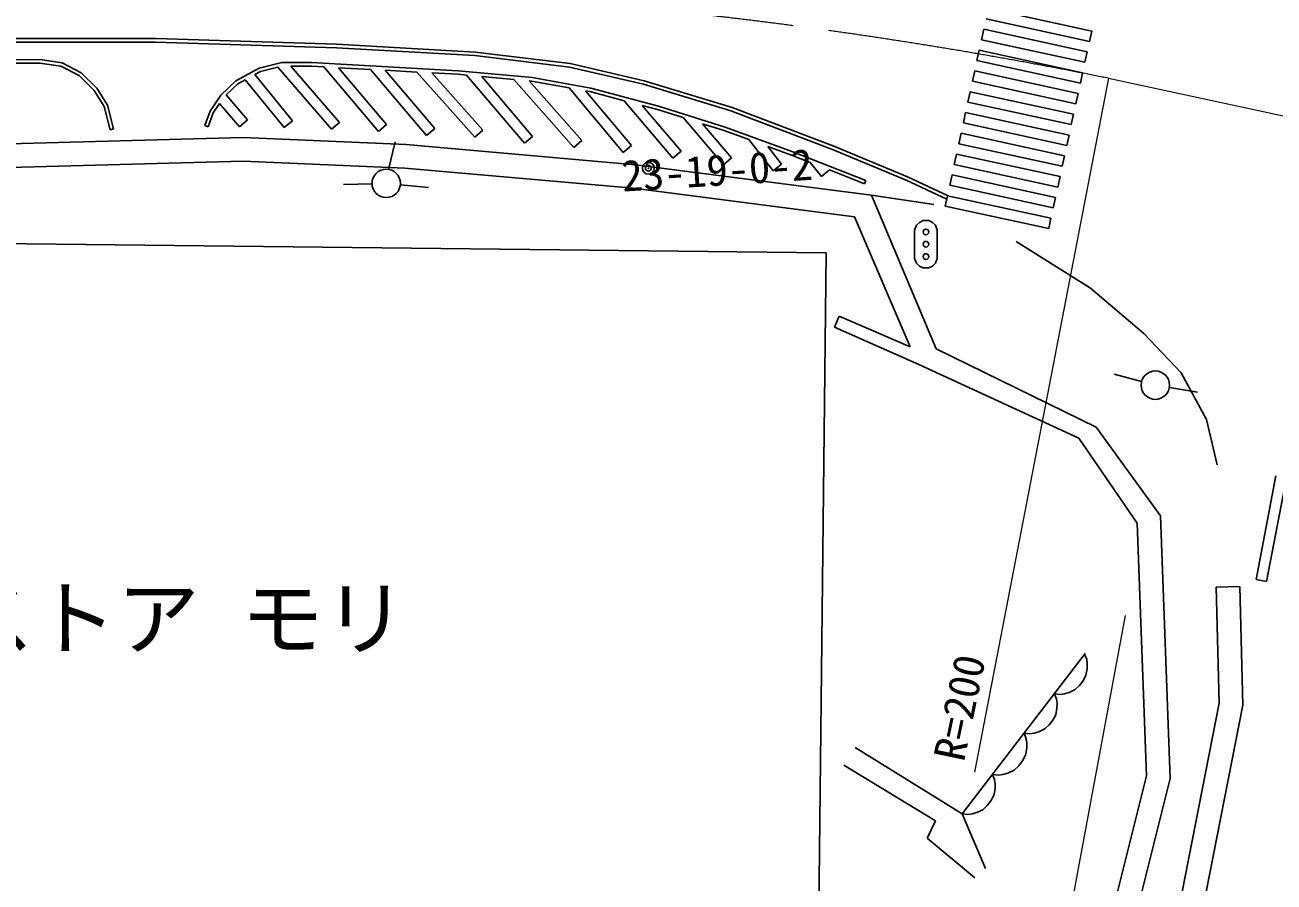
# Model space of a CAD drawing. Units: millimetres, scale not verified. Extents: x 40000 to 680000, y 20000 to 380000.
# Drawn here: x 449737 to 502523, y 259324 to 295527 of the extents above; entities that cross this region are included whole.
import ezdxf
from ezdxf.enums import TextEntityAlignment as Align

# ---------------------------------------------------------------- set-up
doc = ezdxf.new("R2010")
doc.units = ezdxf.units.MM
doc.header["$LTSCALE"] = 1000
doc.header["$PDMODE"] = 32
doc.header["$PDSIZE"] = 500
doc.linetypes.add('CHAIN', pattern=[18.5, 12, -1.5, 3.5, -1.5])
for name, color, linetype, lineweight in [('M-BGD', 7, 'Continuous', 25), ('M-BMK', 2, 'CHAIN', 13), ('M-BMK-SRVR', 3, 'Continuous', 25), ('M-STR-HTXT', 7, 'Continuous', 13), ('M-STR-STRC', 7, 'Continuous', 25)]:
    doc.layers.add(name, color=color, linetype=linetype, lineweight=lineweight)
doc.styles.add('ＭＳ ゴシック', font='')
doc.styles.get('ＭＳ ゴシック').set_extended_font_data('MS Gothic')

msp = doc.modelspace()

# ---------------------------------------------------------------- linework, layer by layer
at = {"layer": 'M-BGD'}
for p, q in [((494819, 295270), (490448, 296223)), ((490352, 295783), (494724, 294830)), ((490256, 295345), (490160, 294905)), ((494628, 294391), (490256, 295345)), ((494724, 294830), (494819, 295270)), ((448832, 294957), (455261, 294953)), ((448835, 294807), (455259, 294803)), ((455259, 294803), (462899, 294562)), ((455261, 294953), (462905, 294712)), ((462899, 294562), (468754, 294234)), ((462905, 294712), (468767, 294383)), ((490160, 294905), (494532, 293952)), ((446928, 294051), (450379, 294069)), ((450379, 294069), (451305, 293934)), ((468754, 294234), (472754, 293751)), ((468767, 294383), (472780, 293899)), ((490065, 294466), (489969, 294027)), ((489969, 294027), (494340, 293073)), ((494436, 293513), (490065, 294466)), ((494532, 293952), (494628, 294391)), ((446932, 293901), (450368, 293919)), ((450368, 293919), (451258, 293789)), ((451258, 293789), (452021, 293391)), ((451305, 293934), (452111, 293513)), ((452111, 293513), (452774, 292857)), ((459630, 293709), (458645, 293169)), ((459685, 293568), (459446, 293437)), ((460592, 293940), (459630, 293709)), ((460419, 293744), (459685, 293568)), ((460419, 293744), (462691, 291121)), ((461845, 293938), (460592, 293940)), ((461841, 293788), (460976, 293789)), ((460976, 293789), (463031, 291415)), ((462365, 293759), (461841, 293788)), ((468048, 293594), (461845, 293938)), ((462365, 293759), (464679, 291031)), ((464344, 293649), (462984, 293724)), ((462984, 293724), (465022, 291322)), ((464344, 293649), (466710, 290862)), ((466293, 293541), (464963, 293615)), ((464963, 293615), (467053, 291154)), ((466293, 293541), (468752, 290789)), ((468037, 293444), (466928, 293506)), ((466928, 293506), (469087, 291089)), ((471167, 293305), (468048, 293594)), ((472754, 293751), (475871, 293029)), ((472780, 293899), (475910, 293174)), ((489873, 293588), (489777, 293148)), ((494245, 292635), (489873, 293588)), ((494340, 293073), (494436, 293513)), ((452021, 293391), (452656, 292763)), ((458645, 293169), (458011, 292563)), ((458734, 293047), (458245, 292578)), ((459045, 293217), (458734, 293047)), ((459045, 293217), (460694, 291196)), ((459446, 293437), (461042, 291480)), ((468401, 293410), (468037, 293444)), ((468401, 293410), (470845, 290530)), ((470394, 293226), (469042, 293351)), ((469042, 293351), (471188, 290821)), ((470394, 293226), (472926, 290349)), ((471146, 293156), (471046, 293166)), ((471046, 293166), (473264, 290646)), ((472735, 292871), (471146, 293156)), ((473645, 292859), (471167, 293305)), ((475871, 293029), (479573, 291897)), ((475910, 293174), (479621, 292039)), ((489777, 293148), (494149, 292195)), ((452656, 292763), (453082, 292078)), ((452774, 292857), (453221, 292138)), ((458011, 292563), (457562, 291886)), ((458245, 292578), (459144, 291517)), ((472735, 292871), (475024, 290145)), ((473613, 292713), (473427, 292746)), ((473427, 292746), (475368, 290434)), ((475063, 292330), (473613, 292713)), ((476511, 292102), (473645, 292859)), ((489682, 292709), (489586, 292270)), ((494053, 291756), (489682, 292709)), ((494149, 292195), (494245, 292635)), ((453082, 292078), (453338, 291104)), ((453221, 292138), (453483, 291142)), ((457961, 292217), (457696, 291818)), ((457961, 292217), (458801, 291226)), ((475063, 292330), (477123, 289905)), ((476469, 291958), (475824, 292129)), ((475824, 292129), (477466, 290196)), ((477556, 291613), (476469, 291958)), ((479329, 291208), (476511, 292102)), ((479621, 292039), (483923, 290410)), ((489586, 292270), (493957, 291317)), ((457562, 291886), (457337, 291277)), ((457696, 291818), (457478, 291225)), ((458801, 291226), (459144, 291517)), ((460694, 291196), (461042, 291480)), ((462691, 291121), (463031, 291415)), ((477556, 291613), (479258, 289623)), ((479573, 291897), (483868, 290270)), ((489490, 291831), (489394, 291391)), ((489394, 291391), (493766, 290438)), ((493862, 290878), (489490, 291831)), ((493957, 291317), (494053, 291756)), ((453338, 291104), (453483, 291142)), ((457337, 291277), (457478, 291225)), ((464679, 291031), (465022, 291322)), ((466710, 290862), (467053, 291154)), ((468752, 290789), (469087, 291089)), ((479281, 291066), (478369, 291355)), ((478369, 291355), (479600, 289916)), ((480328, 290684), (479281, 291066)), ((482186, 290166), (479329, 291208)), ((489299, 290953), (489203, 290513)), ((493670, 289999), (489299, 290953)), ((493766, 290438), (493862, 290878)), ((458962, 290775), (444558, 290381)), ((465849, 290477), (458962, 290775)), ((465097, 289428), (465380, 290594)), ((475542, 289621), (465849, 290477)), ((470845, 290530), (471188, 290821)), ((472926, 290349), (473264, 290646)), ((475024, 290145), (475368, 290434)), ((480328, 290684), (481352, 289370)), ((482133, 290026), (481125, 290394)), ((481125, 290394), (481707, 289647)), ((483923, 290410), (487036, 289112)), ((489203, 290513), (493574, 289560)), ((477123, 289905), (477466, 290196)), ((479258, 289623), (479600, 289916)), ((482927, 289717), (482133, 290026)), ((485275, 288963), (482186, 290166)), ((483868, 290270), (486976, 288975)), ((489107, 290074), (489011, 289634)), ((493479, 289121), (489107, 290074)), ((493574, 289560), (493670, 289999)), ((458954, 289775), (407611, 288399)), ((465784, 289479), (458954, 289775)), ((475435, 288627), (465784, 289479)), ((485516, 288341), (475542, 289621)), ((481352, 289370), (481707, 289647)), ((482927, 289717), (483392, 289132)), ((483392, 289132), (483732, 289403)), ((485221, 288823), (483732, 289403)), ((489011, 289634), (493383, 288681)), ((464404, 288820), (463205, 288788)), ((465601, 288777), (466796, 288662)), ((485275, 288963), (485221, 288823)), ((486976, 288975), (488693, 288176)), ((487036, 289112), (488750, 288315)), ((488915, 289196), (488820, 288756)), ((488820, 288756), (493191, 287803)), ((493287, 288243), (488915, 289196)), ((493383, 288681), (493479, 289121)), ((484795, 287425), (475435, 288627)), ((485516, 288341), (488250, 281843)), ((488724, 288317), (488628, 287878)), ((493096, 287364), (488724, 288317)), ((493191, 287803), (493287, 288243)), ((488628, 287878), (493000, 286924)), ((484795, 287425), (487150, 281938)), ((487414, 287064), (487534, 287184)), ((487534, 287184), (487694, 287264)), ((487694, 287264), (487934, 287264)), ((487934, 287264), (488094, 287184)), ((488094, 287184), (488214, 287064)), ((493000, 286924), (493096, 287364)), ((483601, 285905), (411325, 286708)), ((487334, 286864), (487414, 287064)), ((487334, 285664), (487334, 286864)), ((488214, 287064), (488294, 286864)), ((488294, 286864), (488294, 285664)), ((483252, 254468), (483601, 285905)), ((487414, 285464), (487334, 285664)), ((488294, 285664), (488214, 285464)), ((487534, 285344), (487414, 285464)), ((487694, 285264), (487534, 285344)), ((487934, 285264), (487694, 285264)), ((488094, 285344), (487934, 285264)), ((488214, 285464), (488094, 285344)), ((484144, 283223), (483943, 282766)), ((484144, 283223), (487150, 281938)), ((483943, 282766), (487508, 281191)), ((488250, 281843), (495003, 278545)), ((487508, 281191), (494281, 278074)), ((496928, 280467), (495768, 280776)), ((498100, 280216), (499284, 280022)), ((495003, 278545), (497724, 274792)), ((494281, 278074), (496735, 274477)), ((502602, 276478), (501767, 272109)), ((502209, 272025), (503044, 276394)), ((497724, 274792), (498138, 263703)), ((496735, 274477), (497134, 263808)), ((501767, 272109), (502209, 272025)), ((501078, 271809), (500078, 271784)), ((500078, 271784), (500201, 266875)), ((501078, 271809), (501204, 266790)), ((489342, 262205), (494545, 268978)), ((494610, 268718), (494520, 268946)), ((494633, 268541), (494610, 268718)), ((494577, 268055), (494630, 268331)), ((494630, 268331), (494633, 268541)), ((494116, 267455), (494303, 267629)), ((494303, 267629), (494457, 267829)), ((494457, 267829), (494577, 268055)), ((493330, 267053), (493241, 267280)), ((493241, 267280), (493484, 267252)), ((493484, 267252), (493661, 267276)), ((493661, 267276), (493863, 267332)), ((493863, 267332), (494116, 267455)), ((493298, 266389), (493351, 266666)), ((493354, 266876), (493330, 267053)), ((493351, 266666), (493354, 266876)), ((500201, 266875), (497931, 255341)), ((501204, 266790), (498912, 255148)), ((493024, 265964), (493177, 266164)), ((493177, 266164), (493298, 266389)), ((492055, 265376), (491961, 265615)), ((491961, 265615), (492205, 265587)), ((492205, 265587), (492381, 265610)), ((492381, 265610), (492584, 265667)), ((492584, 265667), (492837, 265790)), ((492837, 265790), (493024, 265964)), ((489342, 262205), (484827, 265003)), ((492080, 265191), (492055, 265376)), ((492077, 264971), (492080, 265191)), ((491895, 264445), (492021, 264682)), ((492021, 264682), (492077, 264971)), ((484336, 264266), (488213, 261910)), ((491273, 263924), (491539, 264053)), ((491539, 264053), (491734, 264236)), ((491734, 264236), (491895, 264445)), ((490711, 263643), (490621, 263870)), ((490621, 263870), (490876, 263841)), ((490734, 263466), (490711, 263643)), ((490732, 263256), (490734, 263466)), ((490876, 263841), (491061, 263865)), ((491061, 263865), (491273, 263924)), ((497134, 263808), (495170, 255955)), ((498138, 263703), (496140, 255712)), ((490558, 262754), (490678, 262979)), ((490678, 262979), (490732, 263256)), ((489964, 262257), (490218, 262380)), ((490218, 262380), (490405, 262554)), ((490405, 262554), (490558, 262754)), ((488213, 261910), (487870, 261174)), ((489342, 262205), (489585, 262177)), ((490324, 259898), (489342, 262205)), ((489585, 262177), (489762, 262200)), ((489762, 262200), (489964, 262257)), ((487870, 261174), (489882, 259505))]:
    msp.add_line(p, q, dxfattribs=at)
for centre, radius in [((465004, 288835), 600), ((487814, 286784), 120), ((487814, 286264), 120), ((487814, 285744), 120), ((497507, 280313), 600)]:
    msp.add_circle(centre, radius, dxfattribs=at)
at = {"layer": 'M-BMK'}
msp.add_line((495521, 293277), (556940, 280077), dxfattribs=at)
msp.add_arc((456050, 97454), 199761, 78.60384, 98.39116, dxfattribs=at)
at = {"layer": 'M-BMK-SRVR'}
for radius in [250, 125]:
    msp.add_circle((476082, 289476), radius, dxfattribs=at)
msp.add_point((476082, 289476), dxfattribs=at)
at = {"layer": 'M-STR-HTXT'}
for p, q in [((495521, 293277), (489866, 263963)), ((496228, 270586), (492082, 248186))]:
    msp.add_line(p, q, dxfattribs=at)
at = {"layer": 'M-STR-STRC'}
for p, q in [((485516, 288341), (488141, 287947)), ((491625, 286376), (494766, 284413)), ((494766, 284413), (497024, 282499)), ((497024, 282499), (498595, 280830)), ((498595, 280830), (499675, 278867)), ((499675, 278867), (500116, 276953))]:
    msp.add_line(p, q, dxfattribs=at)

# ---------------------------------------------------------------- texts
at = {"layer": 'M-BGD', "style": 'ＭＳ ゴシック'}
msp.add_text('ドラッグストア モリ', height=2566, dxfattribs=at).set_placement((432617, 268416), align=Align.BOTTOM_LEFT)
at = {"layer": 'M-BMK-SRVR', "style": 'ＭＳ ゴシック'}
msp.add_text('23-19-0-2', height=1320, rotation=3.566, dxfattribs=at).set_placement((475018, 288093), align=Align.BOTTOM_LEFT)
at = {"layer": 'M-STR-HTXT', "style": 'ＭＳ ゴシック'}
msp.add_text('R=200', height=1320, rotation=78.1, dxfattribs=at).set_placement((489804, 264279), align=Align.BOTTOM_LEFT)

doc.saveas('drawing.dxf')
